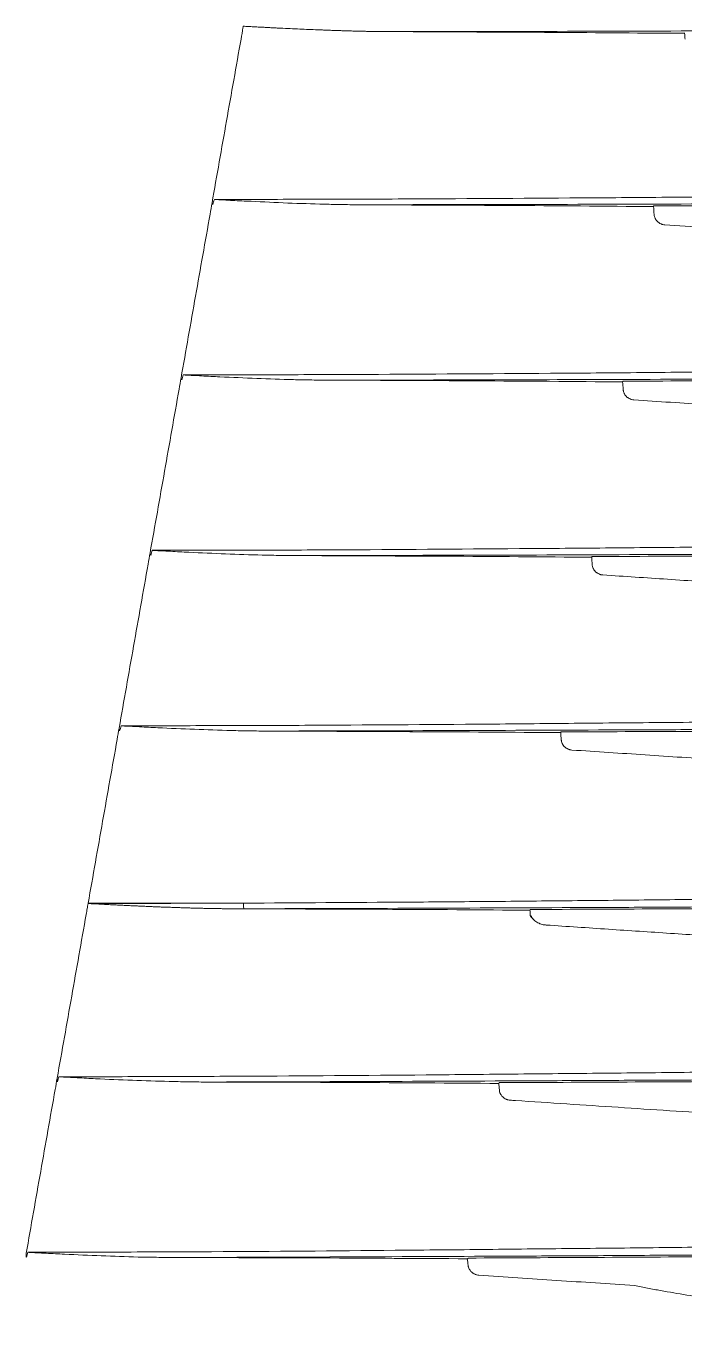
# Model space of a CAD drawing. Header units: millimetres. Extents: x 70151 to 230897, y 35202 to 113211.
# Drawn here: x 178042.4 to 178100.5, y 68824.4 to 68940.2 of the extents above; entities that cross this region are included whole.
import ezdxf

# ---------------------------------------------------------------- set-up
doc = ezdxf.new("R2010")
doc.units = ezdxf.units.MM
doc.header["$LTSCALE"] = 50
doc.layers.add('2-con', color=2, linetype='Continuous')
doc.layers.add('mark-B', color=2, linetype='Continuous', lineweight=20)

# ---------------------------------------------------------------- blocks, each defined once
blk = doc.blocks.new('무풍1WAY 대형')
at = {"layer": 'mark-B'}
blk.add_line((556.33, -180.11), (554.42, -180.11), dxfattribs=at)
blk.add_ellipse((593.29, -103.41), major_axis=(0.001, -0.498), ratio=0.030031, start_param=1.569204, end_param=3.071748, dxfattribs=at)
for points, knots in [([(558.84, -69.7), (558.46, -69.62), (558.08, -69.54), (557.31, -69.4), (556.93, -69.32), (555.77, -69.12), (555.01, -68.98), (553.47, -68.73), (552.7, -68.62), (551.15, -68.39), (550.38, -68.28), (548.84, -68.08), (548.07, -67.98), (546.52, -67.8), (545.75, -67.71), (543.43, -67.46), (541.88, -67.3), (538.79, -67.01), (537.24, -66.88), (534.14, -66.64), (532.58, -66.52), (529.48, -66.31), (527.93, -66.21), (524.82, -66.03), (523.27, -65.94), (520.16, -65.78), (518.6, -65.71), (516.27, -65.61), (515.49, -65.57), (513.94, -65.51), (513.16, -65.48), (510.82, -65.39), (509.27, -65.34), (506.16, -65.24), (504.6, -65.2), (499.93, -65.08), (496.82, -65.02), (492.15, -64.96), (490.59, -64.95), (487.48, -64.93), (485.92, -64.92), (484.37, -64.92)], [0, 0, 0, 0, 0.015625, 0.015625, 0.03125, 0.03125, 0.0625, 0.0625, 0.09375, 0.09375, 0.125, 0.125, 0.15625, 0.15625, 0.1875, 0.1875, 0.25, 0.25, 0.3125, 0.3125, 0.375, 0.375, 0.4375, 0.4375, 0.5, 0.5, 0.5625, 0.5625, 0.59375, 0.59375, 0.625, 0.625, 0.6875, 0.6875, 0.75, 0.75, 0.875, 0.875, 0.9375, 0.9375, 1, 1, 1, 1]), ([(643.41, -67.94), (641.85, -77.25), (638.72, -95.87), (633.96, -123.79), (629.14, -151.71), (624.26, -179.61), (619.33, -207.51), (615.09, -231.24), (612.48, -245.67), (611.55, -250.8)], [0, 0, 0, 0, 0.152619, 0.305238, 0.457857, 0.610476, 0.763096, 0.915715, 1, 1, 1, 1]), ([(572.57, -70.61), (570.28, -70.46), (567.99, -70.3), (563.42, -70), (561.13, -69.85), (558.84, -69.7)], [0, 0, 0, 0, 0.5, 0.5, 1, 1, 1, 1]), ([(572.57, -70.61), (572.63, -70.61), (572.69, -70.62), (572.77, -70.64), (572.8, -70.65), (572.84, -70.66), (572.85, -70.67), (572.88, -70.68), (572.89, -70.68), (572.96, -70.71), (573.01, -70.74), (573.09, -70.79), (573.11, -70.8), (573.14, -70.83), (573.16, -70.84), (573.18, -70.86), (573.19, -70.87), (573.24, -70.92), (573.28, -70.96), (573.33, -71.03), (573.35, -71.05), (573.37, -71.09), (573.38, -71.1), (573.4, -71.13), (573.4, -71.14), (573.44, -71.2), (573.46, -71.26), (573.48, -71.34), (573.49, -71.36), (573.5, -71.42), (573.51, -71.45), (573.51, -71.48)], [0, 0, 0, 0, 0.125, 0.125, 0.1875, 0.1875, 0.21875, 0.21875, 0.25, 0.25, 0.375, 0.375, 0.4375, 0.4375, 0.46875, 0.46875, 0.5, 0.5, 0.625, 0.625, 0.6875, 0.6875, 0.71875, 0.71875, 0.75, 0.75, 0.875, 0.875, 0.9375, 0.9375, 1, 1, 1, 1]), ([(482.85, -72.64), (485.28, -72.64), (487.71, -72.64), (492.58, -72.64), (495.01, -72.63), (502.3, -72.62), (507.16, -72.6), (514.44, -72.58), (516.87, -72.57), (521.73, -72.55), (524.15, -72.54), (529.01, -72.52), (531.43, -72.5), (536.29, -72.48), (541.14, -72.45), (545.98, -72.42), (550.83, -72.4), (553.26, -72.38), (558.11, -72.36), (560.53, -72.34), (565.38, -72.31), (567.8, -72.3), (575.08, -72.26), (579.93, -72.24), (589.64, -72.2), (594.5, -72.18), (599.36, -72.17)], [0, 0, 0, 0, 0.0625, 0.0625, 0.125, 0.125, 0.25, 0.25, 0.3125, 0.3125, 0.375, 0.375, 0.4375, 0.4375, 0.5, 0.5625, 0.5625, 0.625, 0.625, 0.6875, 0.6875, 0.75, 0.75, 0.875, 0.875, 1, 1, 1, 1]), ([(612.33, -72.63), (609.62, -72.63), (606.92, -72.64), (601.52, -72.66), (598.82, -72.67), (590.72, -72.71), (585.32, -72.75), (577.24, -72.83), (574.54, -72.85), (569.15, -72.91), (566.46, -72.94), (561.07, -72.99), (558.38, -73.02), (552.99, -73.08), (550.3, -73.11), (544.91, -73.17), (542.21, -73.19), (536.82, -73.25), (534.13, -73.27), (530.09, -73.31), (528.74, -73.32), (526.04, -73.34), (524.69, -73.35), (520.65, -73.38), (517.95, -73.4), (509.86, -73.45), (504.46, -73.48), (496.36, -73.5), (493.66, -73.51), (489.6, -73.52), (488.25, -73.52), (486.23, -73.52), (485.21, -73.52), (484.03, -73.52), (483.44, -73.52), (483.14, -73.52), (483.02, -73.52), (482.93, -73.52), (482.89, -73.52), (482.85, -73.52)], [0, 0, 0, 0, 0.0625, 0.0625, 0.125, 0.125, 0.25, 0.25, 0.3125, 0.3125, 0.375, 0.375, 0.4375, 0.4375, 0.5, 0.5, 0.5625, 0.5625, 0.625, 0.625, 0.65625, 0.65625, 0.6875, 0.6875, 0.75, 0.75, 0.875, 0.875, 0.9375, 0.9375, 0.96875, 0.96875, 0.984375, 0.992187, 0.996094, 0.998047, 0.999023, 0.999023, 1, 1, 1, 1]), ([(573.51, -72.12), (569.74, -72.14), (565.97, -72.16), (558.44, -72.2), (554.68, -72.22), (547.14, -72.26), (543.38, -72.28), (537.73, -72.31), (535.84, -72.32), (532.08, -72.34), (530.19, -72.35), (524.54, -72.38), (520.77, -72.39), (513.23, -72.42), (509.46, -72.43), (501.91, -72.46), (498.14, -72.46), (492.48, -72.47), (490.59, -72.47), (486.81, -72.48), (484.92, -72.48), (483.03, -72.48)], [0, 0, 0, 0, 0.125, 0.125, 0.25, 0.25, 0.375, 0.375, 0.4375, 0.4375, 0.5, 0.5, 0.625, 0.625, 0.75, 0.75, 0.875, 0.875, 0.9375, 0.9375, 1, 1, 1, 1]), ([(599.36, -72.17), (597.21, -72.17), (595.06, -72.16), (590.76, -72.14), (588.62, -72.14), (582.17, -72.11), (577.88, -72.08), (573.59, -72.06)], [0, 0, 0, 0, 0.25, 0.25, 0.5, 0.5, 1, 1, 1, 1]), ([(599.36, -72.17), (599.9, -72.17), (600.44, -72.18), (601.52, -72.19), (602.07, -72.2), (603.69, -72.24), (604.77, -72.28), (606.93, -72.36), (608.01, -72.41), (609.63, -72.49), (610.17, -72.51), (610.98, -72.56), (611.25, -72.57), (611.65, -72.59), (611.79, -72.6), (611.99, -72.61), (612.06, -72.61), (612.16, -72.62), (612.19, -72.62), (612.24, -72.62), (612.26, -72.63), (612.28, -72.63), (612.29, -72.63), (612.3, -72.63), (612.31, -72.63), (612.32, -72.63), (612.32, -72.63), (612.32, -72.63), (612.32, -72.63), (612.32, -72.63), (612.32, -72.63), (612.32, -72.63), (612.32, -72.63), (612.32, -72.63), (612.33, -72.63), (612.33, -72.63)], [0, 0, 0, 0, 0.125, 0.125, 0.25, 0.25, 0.5, 0.5, 0.75, 0.75, 0.875, 0.875, 0.9375, 0.9375, 0.96875, 0.96875, 0.984375, 0.984375, 0.992188, 0.992188, 0.996094, 0.996094, 0.998047, 0.998047, 0.999023, 0.999023, 0.999512, 0.999512, 0.999756, 0.999756, 0.999878, 0.999878, 0.999939, 0.999939, 1, 1, 1, 1]), ([(609.91, -86.98), (610.34, -84.58), (611.19, -79.76), (612.04, -74.95), (612.47, -72.54)], [0, 0, 0, 0, 0.500001, 1, 1, 1, 1]), ([(569.34, -86.01), (567.83, -85.91), (566.32, -85.81), (563.3, -85.61), (561.79, -85.51), (558.77, -85.31), (557.26, -85.21), (554.23, -85.01), (552.72, -84.92), (551.21, -84.82)], [0, 0, 0, 0, 0.25, 0.25, 0.5, 0.5, 0.75, 0.75, 1, 1, 1, 1]), ([(569.82, -86.04), (569.88, -86.05), (569.94, -86.06), (570.02, -86.08), (570.05, -86.09), (570.1, -86.1), (570.11, -86.11), (570.14, -86.12), (570.15, -86.12), (570.22, -86.15), (570.27, -86.18), (570.35, -86.23), (570.37, -86.25), (570.42, -86.29), (570.44, -86.31), (570.51, -86.37), (570.55, -86.41), (570.6, -86.49), (570.61, -86.51), (570.64, -86.55), (570.64, -86.56), (570.66, -86.59), (570.66, -86.6), (570.7, -86.67), (570.72, -86.73), (570.74, -86.81), (570.75, -86.84), (570.76, -86.9), (570.76, -86.93), (570.76, -86.96)], [0, 0, 0, 0, 0.125, 0.125, 0.1875, 0.1875, 0.21875, 0.21875, 0.25, 0.25, 0.375, 0.375, 0.4375, 0.4375, 0.5, 0.5, 0.625, 0.625, 0.6875, 0.6875, 0.71875, 0.71875, 0.75, 0.75, 0.875, 0.875, 0.9375, 0.9375, 1, 1, 1, 1]), ([(480.12, -88.08), (482.55, -88.08), (484.98, -88.08), (489.84, -88.07), (492.27, -88.07), (499.56, -88.06), (504.42, -88.04), (511.71, -88.02), (514.13, -88.01), (518.99, -87.99), (521.42, -87.98), (526.27, -87.96), (528.7, -87.95), (533.55, -87.93), (538.4, -87.9), (543.25, -87.88), (548.1, -87.85), (550.52, -87.84), (555.37, -87.81), (557.8, -87.8), (562.65, -87.78), (565.07, -87.76), (572.35, -87.73), (577.2, -87.71), (586.91, -87.67), (591.77, -87.65), (596.63, -87.64)], [0, 0, 0, 0, 0.0625, 0.0625, 0.125, 0.125, 0.25, 0.25, 0.3125, 0.3125, 0.375, 0.375, 0.4375, 0.4375, 0.5, 0.5625, 0.5625, 0.625, 0.625, 0.6875, 0.6875, 0.75, 0.75, 0.875, 0.875, 1, 1, 1, 1]), ([(480.3, -87.91), (482.19, -87.91), (484.08, -87.91), (487.85, -87.91), (493.52, -87.9), (499.18, -87.89), (506.72, -87.87), (510.5, -87.86), (516.15, -87.84), (518.04, -87.84), (521.81, -87.82), (523.69, -87.81), (529.35, -87.79), (533.11, -87.77), (540.65, -87.73), (544.41, -87.72), (551.95, -87.68), (555.71, -87.66), (563.25, -87.62), (567.01, -87.6), (570.78, -87.59)], [0, 0, 0, 0, 0.0625, 0.0625, 0.125, 0.25, 0.25, 0.375, 0.375, 0.4375, 0.4375, 0.5, 0.5, 0.625, 0.625, 0.75, 0.75, 0.875, 0.875, 1, 1, 1, 1]), ([(596.63, -87.64), (594.47, -87.64), (592.32, -87.63), (588.01, -87.62), (585.86, -87.61), (579.4, -87.58), (575.1, -87.55), (570.8, -87.52)], [0, 0, 0, 0, 0.25, 0.25, 0.5, 0.5, 1, 1, 1, 1]), ([(596.63, -87.64), (597.17, -87.64), (597.71, -87.65), (598.79, -87.67), (599.33, -87.68), (600.95, -87.72), (602.03, -87.75), (604.19, -87.84), (605.27, -87.88), (606.89, -87.96), (607.43, -87.99), (608.24, -88.03), (608.51, -88.04), (608.91, -88.07), (609.05, -88.07), (609.25, -88.08), (609.31, -88.09), (609.42, -88.09), (609.45, -88.1), (609.5, -88.1), (609.52, -88.1), (609.54, -88.1), (609.55, -88.1), (609.56, -88.1), (609.57, -88.1), (609.57, -88.11), (609.58, -88.11), (609.58, -88.11), (609.58, -88.11), (609.58, -88.11), (609.58, -88.11), (609.58, -88.11), (609.58, -88.11), (609.58, -88.11), (609.58, -88.11), (609.58, -88.11)], [0, 0, 0, 0, 0.125, 0.125, 0.25, 0.25, 0.5, 0.5, 0.75, 0.75, 0.875, 0.875, 0.9375, 0.9375, 0.96875, 0.96875, 0.984375, 0.984375, 0.992188, 0.992188, 0.996094, 0.996094, 0.998047, 0.998047, 0.999023, 0.999023, 0.999512, 0.999512, 0.999756, 0.999756, 0.999878, 0.999878, 0.999939, 0.999939, 1, 1, 1, 1]), ([(607.18, -102.42), (607.61, -100.01), (608.46, -95.2), (609.31, -90.39), (609.74, -87.98)], [0, 0, 0, 0, 0.5, 1, 1, 1, 1]), ([(609.58, -88.11), (606.88, -88.11), (604.18, -88.11), (598.78, -88.13), (596.08, -88.14), (587.98, -88.18), (582.59, -88.22), (574.5, -88.29), (571.81, -88.32), (566.42, -88.37), (563.72, -88.4), (558.33, -88.45), (555.64, -88.48), (550.25, -88.54), (547.56, -88.57), (542.17, -88.62), (539.48, -88.65), (534.09, -88.7), (531.39, -88.72), (527.35, -88.75), (526, -88.77), (523.3, -88.79), (521.95, -88.8), (517.91, -88.82), (515.21, -88.84), (507.12, -88.89), (501.72, -88.91), (493.62, -88.94), (490.92, -88.95), (486.87, -88.95), (485.52, -88.95), (483.49, -88.95), (482.48, -88.96), (481.3, -88.96), (480.71, -88.96), (480.45, -88.96), (480.29, -88.96), (480.2, -88.96), (480.12, -88.96)], [0, 0, 0, 0, 0.0625, 0.0625, 0.125, 0.125, 0.25, 0.25, 0.3125, 0.3125, 0.375, 0.375, 0.4375, 0.4375, 0.5, 0.5, 0.5625, 0.5625, 0.625, 0.625, 0.65625, 0.65625, 0.6875, 0.6875, 0.75, 0.75, 0.875, 0.875, 0.9375, 0.9375, 0.96875, 0.96875, 0.984375, 0.992188, 0.996094, 0.998047, 0.998047, 1, 1, 1, 1]), ([(566.61, -101.48), (564.79, -101.36), (562.97, -101.24), (559.32, -100.99), (557.5, -100.87), (553.85, -100.63), (552.03, -100.51), (548.39, -100.28), (546.56, -100.17), (544.74, -100.06)], [0, 0, 0, 0, 0.25, 0.25, 0.5, 0.5, 0.75, 0.75, 1, 1, 1, 1]), ([(608.87, -297.79), (608.89, -297.73), (608.91, -297.67), (608.95, -297.55), (609.01, -297.36), (609.14, -296.92), (609.25, -296.54), (609.39, -296.04), (609.46, -295.79), (609.6, -295.28), (609.66, -295.03), (609.78, -294.52), (609.84, -294.27), (609.96, -293.76), (610.01, -293.51), (610.17, -292.74), (610.27, -292.23), (610.41, -291.46), (610.46, -291.2), (610.55, -290.68), (610.69, -289.91), (610.82, -289.14), (611.09, -287.6), (611.27, -286.57), (611.82, -283.48), (612.18, -281.42), (612.91, -277.31), (613.27, -275.25), (615.09, -264.96), (616.54, -256.73), (618.71, -244.38), (619.43, -240.27), (620.88, -232.04), (621.6, -227.92), (623.78, -215.58), (625.23, -207.35), (629.57, -182.66), (632.47, -166.2), (636.81, -141.51), (638.26, -133.28), (641.16, -116.82), (642.6, -108.59), (644.05, -100.37)], [0, 0, 0, 0, 0.000977, 0.000977, 0.001953, 0.003906, 0.007812, 0.007812, 0.011719, 0.011719, 0.015625, 0.015625, 0.019531, 0.019531, 0.023437, 0.023437, 0.03125, 0.03125, 0.035156, 0.035156, 0.039062, 0.046875, 0.046875, 0.0625, 0.0625, 0.09375, 0.09375, 0.125, 0.125, 0.25, 0.25, 0.3125, 0.3125, 0.375, 0.375, 0.5, 0.5, 0.75, 0.75, 0.875, 0.875, 1, 1, 1, 1]), ([(644.99, -100.57), (643.55, -108.8), (642.1, -117.03), (639.2, -133.5), (637.75, -141.74), (633.41, -166.44), (630.51, -182.91), (626.16, -207.61), (624.71, -215.85), (622.54, -228.2), (621.81, -232.32), (620.37, -240.55), (619.64, -244.67), (617.47, -257.02), (616.02, -265.26), (614.2, -275.55), (613.84, -277.61), (613.11, -281.73), (612.75, -283.79), (612.2, -286.88), (612.02, -287.91), (611.75, -289.45), (611.62, -290.22), (611.48, -291), (611.39, -291.51), (611.34, -291.77), (611.2, -292.54), (611.1, -293.05), (610.94, -293.82), (610.88, -294.07), (610.77, -294.58), (610.71, -294.84), (610.58, -295.35), (610.52, -295.6), (610.39, -296.1), (610.32, -296.36), (610.1, -297.11), (609.95, -297.61), (609.8, -298.11)], [0, 0, 0, 0, 0.125, 0.125, 0.25, 0.25, 0.5, 0.5, 0.625, 0.625, 0.6875, 0.6875, 0.75, 0.75, 0.875, 0.875, 0.90625, 0.90625, 0.9375, 0.9375, 0.953125, 0.953125, 0.960937, 0.964844, 0.964844, 0.96875, 0.96875, 0.976562, 0.976562, 0.980469, 0.980469, 0.984375, 0.984375, 0.988281, 0.988281, 0.992187, 0.992187, 1, 1, 1, 1]), ([(568.03, -102.33), (567.99, -102.27), (567.96, -102.21), (567.87, -102.1), (567.83, -102.05), (567.76, -101.98), (567.73, -101.95), (567.68, -101.91), (567.66, -101.88), (567.58, -101.82), (567.46, -101.74), (567.34, -101.67), (567.27, -101.64), (567.25, -101.63), (567.22, -101.61), (567.2, -101.61), (567.15, -101.59), (567.12, -101.58), (567.02, -101.54), (566.96, -101.53), (566.82, -101.5), (566.75, -101.49), (566.68, -101.49)], [0, 0, 0, 0, 0.125, 0.125, 0.25, 0.25, 0.3125, 0.3125, 0.375, 0.375, 0.5, 0.625, 0.625, 0.65625, 0.65625, 0.6875, 0.6875, 0.75, 0.75, 0.875, 0.875, 1, 1, 1, 1]), ([(567.65, -101.89), (567.67, -101.9), (567.74, -101.95), (567.88, -102.1), (567.93, -102.26), (567.94, -102.3)], [0, 0, 0, 0, 0.160651, 0.791512, 1, 1, 1, 1]), ([(477.42, -103.33), (479.84, -103.33), (482.26, -103.33), (487.09, -103.32), (489.51, -103.32), (496.76, -103.31), (501.59, -103.3), (508.83, -103.27), (511.25, -103.27), (516.07, -103.25), (518.49, -103.24), (523.32, -103.22), (525.73, -103.21), (530.55, -103.19), (535.38, -103.16), (542.61, -103.13), (547.44, -103.1), (552.26, -103.08), (554.67, -103.07), (559.49, -103.04), (561.91, -103.03), (569.14, -103), (573.97, -102.98), (583.62, -102.94), (588.46, -102.93), (593.29, -102.92)], [0, 0, 0, 0, 0.0625, 0.0625, 0.125, 0.125, 0.25, 0.25, 0.3125, 0.3125, 0.375, 0.375, 0.4375, 0.4375, 0.5, 0.5625, 0.625, 0.625, 0.6875, 0.6875, 0.75, 0.75, 0.875, 0.875, 1, 1, 1, 1]), ([(568.04, -102.85), (564.28, -102.87), (560.51, -102.89), (552.98, -102.92), (549.21, -102.94), (541.68, -102.98), (537.92, -102.99), (530.39, -103.03), (526.62, -103.05), (519.09, -103.08), (515.32, -103.09), (507.78, -103.12), (504.01, -103.13), (496.47, -103.15), (492.7, -103.15), (487.98, -103.16), (487.04, -103.16), (485.15, -103.16), (484.21, -103.16), (481.38, -103.17), (479.49, -103.17), (477.6, -103.17)], [0, 0, 0, 0, 0.125, 0.125, 0.25, 0.25, 0.375, 0.375, 0.5, 0.5, 0.625, 0.625, 0.75, 0.75, 0.875, 0.875, 0.90625, 0.90625, 0.9375, 0.9375, 1, 1, 1, 1]), ([(568.06, -102.79), (572.36, -102.82), (576.67, -102.85), (583.13, -102.88), (585.29, -102.89), (589.6, -102.9), (591.75, -102.91), (593.91, -102.92)], [0, 0, 0, 0, 0.5, 0.5, 0.75, 0.75, 1, 1, 1, 1]), ([(593.91, -102.92), (593.97, -102.92), (594.08, -102.92), (594.24, -102.92), (594.41, -102.92), (594.58, -102.92), (594.75, -102.92), (594.92, -102.92), (595.1, -102.92), (595.27, -102.93), (595.45, -102.93), (595.62, -102.93), (595.8, -102.93), (595.98, -102.94), (596.16, -102.94), (596.34, -102.94), (596.53, -102.95), (596.71, -102.95), (596.9, -102.96), (597.09, -102.96), (597.27, -102.97), (597.46, -102.97), (597.66, -102.98), (597.85, -102.98), (598.04, -102.99), (598.24, -102.99), (598.43, -103), (598.63, -103), (598.83, -103.01), (599.03, -103.02), (599.23, -103.02), (599.43, -103.03), (599.64, -103.04), (599.84, -103.05), (600.05, -103.05), (600.25, -103.06), (600.53, -103.07), (600.86, -103.08), (601.27, -103.1), (601.69, -103.12), (602.12, -103.14), (602.56, -103.16), (603.01, -103.18), (603.47, -103.2), (603.94, -103.22), (604.43, -103.25), (604.92, -103.27), (605.43, -103.3), (605.95, -103.33), (606.48, -103.35), (606.83, -103.37), (607.01, -103.38)], [0, 0, 0, 0, 0.012633, 0.025364, 0.038191, 0.051115, 0.064137, 0.077256, 0.090472, 0.103785, 0.117195, 0.130703, 0.144307, 0.158009, 0.171809, 0.185705, 0.199699, 0.21379, 0.227978, 0.242264, 0.256646, 0.271127, 0.285704, 0.300379, 0.315151, 0.330021, 0.344988, 0.360052, 0.375213, 0.390472, 0.405828, 0.421282, 0.436833, 0.452481, 0.468227, 0.48407, 0.50001, 0.530232, 0.561299, 0.593212, 0.625969, 0.659572, 0.694019, 0.729312, 0.765449, 0.80243, 0.840256, 0.878926, 0.91844, 0.958798, 1, 1, 1, 1]), ([(593.3, -103.41), (588.47, -103.44), (583.64, -103.47), (576.4, -103.52), (573.98, -103.54), (569.16, -103.58), (566.74, -103.61), (561.92, -103.65), (559.51, -103.68), (554.68, -103.73), (552.27, -103.75), (547.45, -103.8), (545.03, -103.83), (540.21, -103.87), (537.8, -103.9), (532.97, -103.94), (530.56, -103.96), (525.73, -104), (523.32, -104.02), (516.08, -104.07), (511.25, -104.1), (501.59, -104.15), (496.76, -104.17), (489.51, -104.19), (487.09, -104.2), (483.46, -104.2), (482.26, -104.2), (480.44, -104.21), (479.54, -104.21), (478.48, -104.21), (478.02, -104.21), (477.72, -104.21), (477.57, -104.21), (477.42, -104.21)], [0, 0, 0, 0, 0.125, 0.125, 0.1875, 0.1875, 0.25, 0.25, 0.3125, 0.3125, 0.375, 0.375, 0.4375, 0.4375, 0.5, 0.5, 0.5625, 0.5625, 0.625, 0.625, 0.75, 0.75, 0.875, 0.875, 0.9375, 0.9375, 0.96875, 0.96875, 0.984375, 0.992188, 0.996094, 0.996094, 1, 1, 1, 1]), ([(607.01, -103.38), (604.73, -103.38), (602.44, -103.39), (597.87, -103.4), (595.59, -103.4), (593.3, -103.41)], [0, 0, 0, 0, 0.5, 0.5, 1, 1, 1, 1]), ([(604.45, -117.85), (604.88, -115.45), (605.73, -110.63), (606.58, -105.82), (607.01, -103.41)], [0, 0, 0, 0, 0.5, 1, 1, 1, 1]), ([(564.36, -116.91), (562.21, -116.77), (560.05, -116.63), (555.75, -116.34), (553.59, -116.2), (549.29, -115.92), (547.13, -115.78), (542.83, -115.52), (540.67, -115.39), (538.52, -115.27)], [0, 0, 0, 0, 0.25, 0.25, 0.5, 0.5, 0.75, 0.75, 1, 1, 1, 1]), ([(564.36, -116.91), (564.42, -116.92), (564.48, -116.93), (564.57, -116.95), (564.59, -116.96), (564.64, -116.97), (564.65, -116.98), (564.68, -116.99), (564.69, -116.99), (564.76, -117.02), (564.82, -117.05), (564.89, -117.1), (564.91, -117.12), (564.96, -117.16), (564.98, -117.18), (565.05, -117.24), (565.09, -117.29), (565.14, -117.36), (565.16, -117.38), (565.18, -117.42), (565.19, -117.44), (565.2, -117.46), (565.21, -117.48), (565.24, -117.54), (565.26, -117.6), (565.28, -117.68), (565.29, -117.71), (565.3, -117.77), (565.3, -117.8), (565.3, -117.83)], [0, 0, 0, 0, 0.125, 0.125, 0.1875, 0.1875, 0.21875, 0.21875, 0.25, 0.25, 0.375, 0.375, 0.4375, 0.4375, 0.5, 0.5, 0.625, 0.625, 0.6875, 0.6875, 0.71875, 0.71875, 0.75, 0.75, 0.875, 0.875, 0.9375, 0.9375, 1, 1, 1, 1]), ([(474.66, -118.95), (477.09, -118.95), (479.52, -118.95), (484.38, -118.95), (486.81, -118.94), (494.09, -118.93), (498.95, -118.92), (506.23, -118.9), (508.66, -118.89), (513.51, -118.88), (515.94, -118.87), (520.8, -118.85), (523.22, -118.84), (528.07, -118.82), (532.93, -118.8), (540.2, -118.77), (545.05, -118.75), (549.9, -118.73), (552.33, -118.72), (557.18, -118.7), (559.6, -118.69), (566.88, -118.66), (571.73, -118.64), (581.44, -118.61), (586.3, -118.59), (591.16, -118.59)], [0, 0, 0, 0, 0.0625, 0.0625, 0.125, 0.125, 0.25, 0.25, 0.3125, 0.3125, 0.375, 0.375, 0.4375, 0.4375, 0.5, 0.5625, 0.625, 0.625, 0.6875, 0.6875, 0.75, 0.75, 0.875, 0.875, 1, 1, 1, 1]), ([(604.1, -119.05), (601.4, -119.05), (598.7, -119.06), (593.3, -119.07), (590.6, -119.08), (582.51, -119.12), (577.12, -119.16), (569.03, -119.22), (566.34, -119.25), (560.95, -119.3), (558.25, -119.32), (552.86, -119.37), (550.17, -119.4), (544.78, -119.45), (542.08, -119.48), (536.7, -119.52), (534, -119.55), (528.61, -119.59), (525.91, -119.62), (520.52, -119.66), (517.83, -119.68), (512.43, -119.71), (509.74, -119.73), (501.64, -119.77), (496.25, -119.79), (488.15, -119.81), (485.45, -119.82), (481.41, -119.82), (480.06, -119.82), (478.03, -119.83), (477.02, -119.83), (475.84, -119.83), (475.33, -119.83), (474.99, -119.83), (474.83, -119.83), (474.66, -119.83)], [0, 0, 0, 0, 0.0625, 0.0625, 0.125, 0.125, 0.25, 0.25, 0.3125, 0.3125, 0.375, 0.375, 0.4375, 0.4375, 0.5, 0.5, 0.5625, 0.5625, 0.625, 0.625, 0.6875, 0.6875, 0.75, 0.75, 0.875, 0.875, 0.9375, 0.9375, 0.96875, 0.96875, 0.984375, 0.992188, 0.996094, 0.996094, 1, 1, 1, 1]), ([(474.84, -118.79), (476.73, -118.79), (478.62, -118.78), (482.39, -118.78), (488.05, -118.78), (493.71, -118.77), (501.26, -118.75), (505.03, -118.74), (512.57, -118.72), (516.34, -118.71), (523.88, -118.68), (527.65, -118.67), (535.19, -118.64), (538.95, -118.62), (546.49, -118.59), (550.26, -118.57), (557.79, -118.54), (561.56, -118.53), (565.33, -118.51)], [0, 0, 0, 0, 0.0625, 0.0625, 0.125, 0.25, 0.25, 0.375, 0.375, 0.5, 0.5, 0.625, 0.625, 0.75, 0.75, 0.875, 0.875, 1, 1, 1, 1]), ([(591.16, -118.59), (589, -118.58), (586.85, -118.57), (582.54, -118.55), (580.39, -118.54), (573.94, -118.51), (569.64, -118.48), (565.35, -118.45)], [0, 0, 0, 0, 0.25, 0.25, 0.5, 0.5, 1, 1, 1, 1]), ([(591.16, -118.59), (591.7, -118.59), (592.24, -118.59), (593.32, -118.61), (593.85, -118.62), (595.47, -118.66), (596.55, -118.7), (598.71, -118.78), (599.79, -118.83), (601.41, -118.91), (601.95, -118.93), (602.75, -118.98), (603.02, -118.99), (603.43, -119.01), (603.56, -119.02), (603.77, -119.03), (603.83, -119.03), (603.93, -119.04), (603.97, -119.04), (604.02, -119.04), (604.04, -119.05), (604.06, -119.05), (604.07, -119.05), (604.08, -119.05), (604.09, -119.05), (604.09, -119.05), (604.09, -119.05), (604.1, -119.05), (604.1, -119.05), (604.1, -119.05), (604.1, -119.05), (604.1, -119.05), (604.1, -119.05), (604.1, -119.05), (604.1, -119.05), (604.1, -119.05)], [0, 0, 0, 0, 0.125, 0.125, 0.25, 0.25, 0.5, 0.5, 0.75, 0.75, 0.875, 0.875, 0.9375, 0.9375, 0.96875, 0.96875, 0.984375, 0.984375, 0.992188, 0.992188, 0.996094, 0.996094, 0.998047, 0.998047, 0.999023, 0.999023, 0.999512, 0.999512, 0.999756, 0.999756, 0.999878, 0.999878, 0.999939, 0.999939, 1, 1, 1, 1]), ([(601.72, -133.29), (602.15, -130.88), (603, -126.07), (603.85, -121.26), (604.28, -118.85)], [0, 0, 0, 0, 0.5, 1, 1, 1, 1]), ([(561.63, -132.35), (559.73, -132.22), (557.83, -132.1), (554.03, -131.84), (552.13, -131.72), (548.33, -131.47), (546.43, -131.34), (542.63, -131.11), (540.72, -130.99), (538.82, -130.88)], [0, 0, 0, 0, 0.25, 0.25, 0.5, 0.5, 0.75, 0.75, 1, 1, 1, 1]), ([(561.63, -132.35), (561.69, -132.35), (561.75, -132.36), (561.84, -132.38), (561.87, -132.39), (561.91, -132.41), (561.92, -132.41), (561.95, -132.42), (561.96, -132.43), (562.03, -132.46), (562.09, -132.49), (562.16, -132.54), (562.19, -132.56), (562.23, -132.6), (562.25, -132.62), (562.32, -132.68), (562.36, -132.72), (562.41, -132.8), (562.43, -132.82), (562.45, -132.86), (562.46, -132.87), (562.47, -132.9), (562.48, -132.91), (562.51, -132.98), (562.53, -133.04), (562.55, -133.12), (562.56, -133.15), (562.57, -133.21), (562.57, -133.24), (562.58, -133.27)], [0, 0, 0, 0, 0.125, 0.125, 0.1875, 0.1875, 0.21875, 0.21875, 0.25, 0.25, 0.375, 0.375, 0.4375, 0.4375, 0.5, 0.5, 0.625, 0.625, 0.6875, 0.6875, 0.71875, 0.71875, 0.75, 0.75, 0.875, 0.875, 0.9375, 0.9375, 1, 1, 1, 1]), ([(471.93, -134.39), (474.36, -134.39), (476.79, -134.38), (481.64, -134.38), (484.07, -134.38), (491.36, -134.37), (496.21, -134.36), (503.5, -134.34), (505.92, -134.34), (510.78, -134.32), (513.21, -134.31), (518.06, -134.3), (522.91, -134.28), (530.19, -134.25), (537.47, -134.23), (542.32, -134.21), (547.17, -134.19), (549.59, -134.18), (554.44, -134.16), (556.87, -134.15), (564.15, -134.12), (569, -134.1), (578.71, -134.08), (583.56, -134.06), (588.42, -134.06)], [0, 0, 0, 0, 0.0625, 0.0625, 0.125, 0.125, 0.25, 0.25, 0.3125, 0.3125, 0.375, 0.375, 0.4375, 0.5, 0.5625, 0.625, 0.625, 0.6875, 0.6875, 0.75, 0.75, 0.875, 0.875, 1, 1, 1, 1]), ([(472.11, -134.22), (474, -134.22), (475.89, -134.22), (479.66, -134.22), (485.32, -134.21), (490.98, -134.21), (498.52, -134.19), (502.29, -134.18), (509.84, -134.16), (513.61, -134.15), (521.15, -134.13), (524.92, -134.12), (532.45, -134.09), (536.22, -134.07), (543.76, -134.05), (547.53, -134.03), (555.07, -134), (558.83, -133.99), (562.6, -133.98)], [0, 0, 0, 0, 0.0625, 0.0625, 0.125, 0.25, 0.25, 0.375, 0.375, 0.5, 0.5, 0.625, 0.625, 0.75, 0.75, 0.875, 0.875, 1, 1, 1, 1]), ([(588.42, -134.06), (586.26, -134.05), (584.11, -134.04), (579.81, -134.02), (577.66, -134.01), (571.21, -133.98), (566.91, -133.95), (562.62, -133.91)], [0, 0, 0, 0, 0.25, 0.25, 0.5, 0.5, 1, 1, 1, 1]), ([(588.42, -134.06), (588.96, -134.06), (589.5, -134.06), (590.58, -134.08), (591.12, -134.09), (592.73, -134.13), (593.81, -134.17), (595.97, -134.25), (597.05, -134.3), (598.67, -134.38), (599.21, -134.4), (600.01, -134.45), (600.28, -134.46), (600.69, -134.48), (600.82, -134.49), (601.03, -134.5), (601.09, -134.5), (601.19, -134.51), (601.23, -134.51), (601.28, -134.52), (601.3, -134.52), (601.32, -134.52), (601.33, -134.52), (601.34, -134.52), (601.35, -134.52), (601.35, -134.52), (601.35, -134.52), (601.36, -134.52), (601.36, -134.52), (601.36, -134.52), (601.36, -134.52), (601.36, -134.52), (601.36, -134.52), (601.36, -134.52), (601.36, -134.52), (601.36, -134.53)], [0, 0, 0, 0, 0.125, 0.125, 0.25, 0.25, 0.5, 0.5, 0.75, 0.75, 0.875, 0.875, 0.9375, 0.9375, 0.96875, 0.96875, 0.984375, 0.984375, 0.992188, 0.992188, 0.996094, 0.996094, 0.998047, 0.998047, 0.999023, 0.999023, 0.999512, 0.999512, 0.999756, 0.999756, 0.999878, 0.999878, 0.999939, 0.999939, 1, 1, 1, 1]), ([(598.99, -148.73), (599.42, -146.32), (600.27, -141.51), (601.12, -136.69), (601.55, -134.29)], [0, 0, 0, 0, 0.5, 1, 1, 1, 1]), ([(601.36, -134.53), (600.01, -134.53), (598.66, -134.53), (595.96, -134.53), (594.61, -134.53), (590.57, -134.54), (587.87, -134.55), (579.78, -134.59), (574.38, -134.63), (566.3, -134.69), (563.6, -134.71), (558.21, -134.76), (555.52, -134.78), (550.13, -134.83), (547.43, -134.85), (542.04, -134.9), (539.35, -134.93), (533.96, -134.98), (531.26, -135), (525.87, -135.04), (523.18, -135.06), (517.79, -135.1), (515.09, -135.12), (509.7, -135.15), (507, -135.17), (498.91, -135.21), (493.51, -135.23), (485.42, -135.25), (482.72, -135.25), (478.67, -135.26), (477.32, -135.26), (475.3, -135.26), (474.29, -135.26), (473.11, -135.26), (472.6, -135.26), (472.26, -135.26), (472.1, -135.26), (471.93, -135.26)], [0, 0, 0, 0, 0.03125, 0.03125, 0.0625, 0.0625, 0.125, 0.125, 0.25, 0.25, 0.3125, 0.3125, 0.375, 0.375, 0.4375, 0.4375, 0.5, 0.5, 0.5625, 0.5625, 0.625, 0.625, 0.6875, 0.6875, 0.75, 0.75, 0.875, 0.875, 0.9375, 0.9375, 0.96875, 0.96875, 0.984375, 0.992188, 0.996094, 0.996094, 1, 1, 1, 1]), ([(558.9, -147.79), (556.75, -147.64), (554.59, -147.5), (550.29, -147.21), (548.14, -147.07), (543.83, -146.79), (541.68, -146.65), (537.37, -146.39), (535.22, -146.26), (533.07, -146.14)], [0, 0, 0, 0, 0.25, 0.25, 0.5, 0.5, 0.75, 0.75, 1, 1, 1, 1]), ([(558.9, -147.79), (558.96, -147.79), (559.02, -147.8), (559.11, -147.82), (559.14, -147.83), (559.18, -147.84), (559.19, -147.85), (559.22, -147.86), (559.23, -147.87), (559.3, -147.9), (559.36, -147.93), (559.43, -147.98), (559.46, -147.99), (559.5, -148.03), (559.53, -148.05), (559.59, -148.11), (559.63, -148.16), (559.68, -148.23), (559.7, -148.26), (559.72, -148.3), (559.73, -148.31), (559.74, -148.34), (559.75, -148.35), (559.78, -148.42), (559.8, -148.47), (559.82, -148.56), (559.83, -148.59), (559.84, -148.65), (559.84, -148.68), (559.85, -148.71)], [0, 0, 0, 0, 0.125, 0.125, 0.1875, 0.1875, 0.21875, 0.21875, 0.25, 0.25, 0.375, 0.375, 0.4375, 0.4375, 0.5, 0.5, 0.625, 0.625, 0.6875, 0.6875, 0.71875, 0.71875, 0.75, 0.75, 0.875, 0.875, 0.9375, 0.9375, 1, 1, 1, 1]), ([(585.68, -149.52), (583.53, -149.52), (581.37, -149.51), (577.07, -149.49), (574.92, -149.48), (568.48, -149.44), (564.18, -149.41), (559.9, -149.37)], [0, 0, 0, 0, 0.25, 0.25, 0.5, 0.5, 1, 1, 1, 1]), ([(469.2, -149.82), (471.63, -149.82), (474.05, -149.82), (478.91, -149.82), (481.34, -149.82), (488.62, -149.81), (493.48, -149.8), (500.76, -149.78), (503.19, -149.78), (508.04, -149.76), (510.47, -149.76), (515.32, -149.74), (520.17, -149.73), (527.45, -149.7), (534.73, -149.68), (539.58, -149.66), (544.43, -149.64), (546.86, -149.63), (551.71, -149.62), (554.13, -149.61), (561.41, -149.58), (566.26, -149.57), (575.97, -149.54), (580.83, -149.53), (585.68, -149.52)], [0, 0, 0, 0, 0.0625, 0.0625, 0.125, 0.125, 0.25, 0.25, 0.3125, 0.3125, 0.375, 0.375, 0.4375, 0.5, 0.5625, 0.625, 0.625, 0.6875, 0.6875, 0.75, 0.75, 0.875, 0.875, 1, 1, 1, 1]), ([(598.62, -149.99), (597.27, -150), (595.92, -150), (593.22, -150), (591.88, -150), (587.83, -150.01), (585.13, -150.02), (577.04, -150.06), (571.65, -150.09), (563.56, -150.15), (560.87, -150.17), (555.48, -150.22), (552.78, -150.24), (547.39, -150.29), (544.7, -150.31), (539.31, -150.36), (536.61, -150.38), (531.22, -150.43), (528.53, -150.45), (523.14, -150.49), (520.44, -150.51), (515.05, -150.55), (512.35, -150.56), (506.96, -150.59), (504.26, -150.61), (496.17, -150.65), (490.78, -150.67), (482.69, -150.69), (479.99, -150.69), (475.94, -150.7), (474.59, -150.7), (472.57, -150.7), (471.56, -150.7), (470.55, -150.7), (469.87, -150.7), (469.53, -150.7), (469.2, -150.7)], [0, 0, 0, 0, 0.03125, 0.03125, 0.0625, 0.0625, 0.125, 0.125, 0.25, 0.25, 0.3125, 0.3125, 0.375, 0.375, 0.4375, 0.4375, 0.5, 0.5, 0.5625, 0.5625, 0.625, 0.625, 0.6875, 0.6875, 0.75, 0.75, 0.875, 0.875, 0.9375, 0.9375, 0.96875, 0.96875, 0.984375, 0.992188, 0.992188, 1, 1, 1, 1]), ([(469.38, -149.66), (473.16, -149.66), (476.93, -149.65), (484.47, -149.65), (488.25, -149.64), (495.79, -149.63), (499.56, -149.62), (507.1, -149.61), (510.88, -149.6), (518.42, -149.57), (522.19, -149.56), (529.72, -149.54), (533.49, -149.53), (541.03, -149.5), (544.8, -149.49), (552.34, -149.46), (556.11, -149.45), (559.88, -149.44)], [0, 0, 0, 0, 0.125, 0.125, 0.25, 0.25, 0.375, 0.375, 0.5, 0.5, 0.625, 0.625, 0.75, 0.75, 0.875, 0.875, 1, 1, 1, 1]), ([(585.68, -149.52), (586.22, -149.53), (586.76, -149.53), (587.84, -149.55), (588.38, -149.56), (590, -149.6), (591.07, -149.64), (593.23, -149.72), (594.31, -149.77), (595.93, -149.85), (596.47, -149.87), (597.27, -149.92), (597.54, -149.93), (597.95, -149.95), (598.08, -149.96), (598.29, -149.97), (598.35, -149.97), (598.45, -149.98), (598.49, -149.98), (598.54, -149.99), (598.56, -149.99), (598.58, -149.99), (598.59, -149.99), (598.6, -149.99), (598.61, -149.99), (598.61, -149.99), (598.61, -149.99), (598.62, -149.99), (598.62, -149.99), (598.62, -149.99), (598.62, -149.99), (598.62, -149.99), (598.62, -149.99), (598.62, -149.99), (598.62, -149.99), (598.62, -149.99)], [0, 0, 0, 0, 0.125, 0.125, 0.25, 0.25, 0.5, 0.5, 0.75, 0.75, 0.875, 0.875, 0.9375, 0.9375, 0.96875, 0.96875, 0.984375, 0.984375, 0.992187, 0.992187, 0.996094, 0.996094, 0.998047, 0.998047, 0.999023, 0.999023, 0.999512, 0.999512, 0.999756, 0.999756, 0.999878, 0.999878, 0.999939, 0.999939, 1, 1, 1, 1]), ([(596.26, -164.16), (596.69, -161.75), (597.54, -156.94), (598.39, -152.13), (598.82, -149.72)], [0, 0, 0, 0, 0.5, 1, 1, 1, 1]), ([(556.17, -163.22), (553.8, -163.06), (551.44, -162.91), (546.71, -162.59), (544.35, -162.43), (539.62, -162.13), (537.26, -161.98), (532.53, -161.7), (530.16, -161.56), (527.8, -161.43)], [0, 0, 0, 0, 0.25, 0.25, 0.5, 0.5, 0.75, 0.75, 1, 1, 1, 1]), ([(556.17, -163.22), (556.23, -163.23), (556.29, -163.23), (556.38, -163.26), (556.41, -163.26), (556.45, -163.28), (556.46, -163.28), (556.49, -163.3), (556.51, -163.3), (556.57, -163.33), (556.63, -163.36), (556.7, -163.41), (556.73, -163.43), (556.77, -163.47), (556.8, -163.49), (556.86, -163.55), (556.9, -163.6), (556.95, -163.67), (556.97, -163.69), (556.99, -163.73), (557, -163.75), (557.01, -163.77), (557.02, -163.79), (557.05, -163.85), (557.07, -163.91), (557.1, -163.99), (557.1, -164.02), (557.11, -164.08), (557.12, -164.11), (557.12, -164.14)], [0, 0, 0, 0, 0.125, 0.125, 0.1875, 0.1875, 0.21875, 0.21875, 0.25, 0.25, 0.375, 0.375, 0.4375, 0.4375, 0.5, 0.5, 0.625, 0.625, 0.6875, 0.6875, 0.71875, 0.71875, 0.75, 0.75, 0.875, 0.875, 0.9375, 0.9375, 1, 1, 1, 1]), ([(466.47, -165.26), (468.89, -165.26), (471.32, -165.26), (476.18, -165.25), (478.61, -165.25), (485.89, -165.24), (490.74, -165.24), (498.03, -165.22), (500.45, -165.22), (505.31, -165.21), (507.73, -165.2), (512.59, -165.19), (517.44, -165.17), (524.72, -165.15), (531.99, -165.13), (536.84, -165.11), (541.7, -165.1), (544.12, -165.09), (548.97, -165.07), (551.4, -165.07), (558.68, -165.04), (563.53, -165.03), (573.23, -165.01), (578.09, -165), (582.94, -164.99)], [0, 0, 0, 0, 0.0625, 0.0625, 0.125, 0.125, 0.25, 0.25, 0.3125, 0.3125, 0.375, 0.375, 0.4375, 0.5, 0.5625, 0.625, 0.625, 0.6875, 0.6875, 0.75, 0.75, 0.875, 0.875, 1, 1, 1, 1]), ([(595.88, -165.46), (594.53, -165.46), (593.18, -165.46), (590.49, -165.47), (589.14, -165.47), (585.09, -165.48), (582.39, -165.49), (574.3, -165.52), (568.91, -165.56), (560.83, -165.61), (558.13, -165.63), (552.74, -165.68), (550.05, -165.7), (544.66, -165.74), (541.96, -165.77), (536.57, -165.81), (533.88, -165.83), (528.49, -165.88), (525.79, -165.9), (520.4, -165.94), (517.7, -165.96), (512.31, -165.99), (509.62, -166.01), (504.22, -166.04), (501.53, -166.05), (493.44, -166.09), (488.05, -166.1), (479.95, -166.12), (477.26, -166.13), (473.21, -166.13), (471.86, -166.13), (469.84, -166.13), (468.83, -166.13), (467.82, -166.13), (467.14, -166.13), (466.8, -166.13), (466.47, -166.13)], [0, 0, 0, 0, 0.03125, 0.03125, 0.0625, 0.0625, 0.125, 0.125, 0.25, 0.25, 0.3125, 0.3125, 0.375, 0.375, 0.4375, 0.4375, 0.5, 0.5, 0.5625, 0.5625, 0.625, 0.625, 0.6875, 0.6875, 0.75, 0.75, 0.875, 0.875, 0.9375, 0.9375, 0.96875, 0.96875, 0.984375, 0.992188, 0.992188, 1, 1, 1, 1]), ([(466.65, -165.09), (470.43, -165.09), (474.2, -165.09), (481.74, -165.09), (485.51, -165.08), (493.06, -165.07), (496.83, -165.06), (504.37, -165.05), (508.14, -165.04), (515.68, -165.02), (519.45, -165.01), (526.99, -164.99), (530.76, -164.98), (538.3, -164.95), (542.07, -164.94), (549.61, -164.92), (553.38, -164.91), (557.15, -164.9)], [0, 0, 0, 0, 0.125, 0.125, 0.25, 0.25, 0.375, 0.375, 0.5, 0.5, 0.625, 0.625, 0.75, 0.75, 0.875, 0.875, 1, 1, 1, 1]), ([(582.94, -164.99), (580.79, -164.98), (578.64, -164.97), (574.34, -164.95), (572.19, -164.94), (565.75, -164.9), (561.46, -164.87), (557.17, -164.83)], [0, 0, 0, 0, 0.25, 0.25, 0.5, 0.5, 1, 1, 1, 1]), ([(582.94, -164.99), (583.48, -164.99), (584.02, -165), (585.1, -165.01), (585.64, -165.03), (587.26, -165.07), (588.34, -165.1), (590.49, -165.19), (591.57, -165.24), (593.19, -165.32), (593.73, -165.34), (594.54, -165.38), (594.8, -165.4), (595.21, -165.42), (595.34, -165.43), (595.55, -165.44), (595.61, -165.44), (595.71, -165.45), (595.75, -165.45), (595.8, -165.45), (595.82, -165.45), (595.84, -165.46), (595.85, -165.46), (595.86, -165.46), (595.87, -165.46), (595.87, -165.46), (595.87, -165.46), (595.88, -165.46), (595.88, -165.46), (595.88, -165.46), (595.88, -165.46), (595.88, -165.46), (595.88, -165.46), (595.88, -165.46), (595.88, -165.46), (595.88, -165.46)], [0, 0, 0, 0, 0.125, 0.125, 0.25, 0.25, 0.5, 0.5, 0.75, 0.75, 0.875, 0.875, 0.9375, 0.9375, 0.96875, 0.96875, 0.984375, 0.984375, 0.992187, 0.992187, 0.996094, 0.996094, 0.998047, 0.998047, 0.999023, 0.999023, 0.999512, 0.999512, 0.999756, 0.999756, 0.999878, 0.999878, 0.999939, 0.999939, 1, 1, 1, 1]), ([(593.53, -179.6), (593.96, -177.19), (594.81, -172.38), (595.66, -167.56), (596.09, -165.16)], [0, 0, 0, 0, 0.5, 1, 1, 1, 1]), ([(463.77, -180.51), (466.2, -180.51), (468.62, -180.51), (473.48, -180.51), (475.91, -180.5), (483.19, -180.5), (488.04, -180.49), (495.32, -180.48), (497.75, -180.47), (502.6, -180.46), (505.03, -180.45), (509.88, -180.44), (514.73, -180.43), (522.01, -180.41), (529.28, -180.39), (534.13, -180.37), (538.98, -180.36), (541.41, -180.35), (546.26, -180.34), (548.68, -180.33), (555.96, -180.31), (560.81, -180.29), (570.52, -180.27), (575.37, -180.26), (580.22, -180.26)], [0, 0, 0, 0, 0.0625, 0.0625, 0.125, 0.125, 0.25, 0.25, 0.3125, 0.3125, 0.375, 0.375, 0.4375, 0.5, 0.5625, 0.625, 0.625, 0.6875, 0.6875, 0.75, 0.75, 0.875, 0.875, 1, 1, 1, 1]), ([(556.33, -180.11), (560.31, -180.15), (564.28, -180.18), (570.25, -180.21), (572.25, -180.22), (576.23, -180.24), (578.23, -180.25), (580.22, -180.26)], [0, 0, 0, 0, 0.5, 0.5, 0.75, 0.75, 1, 1, 1, 1]), ([(580.22, -180.26), (580.28, -180.26), (580.39, -180.26), (580.56, -180.26), (580.72, -180.26), (580.89, -180.26), (581.06, -180.26), (581.23, -180.26), (581.41, -180.27), (581.58, -180.27), (581.76, -180.27), (581.93, -180.27), (582.11, -180.28), (582.29, -180.28), (582.47, -180.28), (582.66, -180.29), (582.84, -180.29), (583.02, -180.3), (583.21, -180.3), (583.4, -180.3), (583.59, -180.31), (583.78, -180.31), (583.97, -180.32), (584.16, -180.32), (584.35, -180.33), (584.55, -180.34), (584.74, -180.34), (584.94, -180.35), (585.14, -180.36), (585.34, -180.36), (585.54, -180.37), (585.75, -180.38), (585.95, -180.38), (586.15, -180.39), (586.36, -180.4), (586.57, -180.41), (586.97, -180.42), (587.56, -180.45), (588.37, -180.48), (589.2, -180.52), (589.89, -180.55), (590.43, -180.58), (590.81, -180.6), (591.2, -180.62), (591.61, -180.64), (592.02, -180.66), (592.45, -180.68), (592.89, -180.71), (593.18, -180.72), (593.33, -180.73)], [0, 0, 0, 0, 0.012609, 0.025317, 0.038123, 0.051028, 0.064031, 0.077132, 0.090333, 0.103631, 0.117029, 0.130525, 0.144119, 0.157812, 0.171604, 0.185495, 0.199484, 0.213572, 0.227758, 0.242044, 0.256427, 0.27091, 0.285492, 0.300172, 0.314951, 0.329828, 0.344804, 0.35988, 0.375054, 0.390326, 0.405698, 0.421168, 0.436737, 0.452405, 0.468171, 0.484037, 0.500001, 0.559263, 0.620684, 0.684264, 0.750004, 0.778166, 0.80721, 0.837137, 0.867946, 0.899637, 0.932209, 0.965664, 1, 1, 1, 1])]:
    blk.add_open_spline(points, degree=3, knots=knots, dxfattribs=at)
for points in [[(573.51, -71.48), (573.53, -71.67), (573.56, -71.86), (573.59, -72.06)], [(573.52, -72.08), (573.52, -72.09), (573.51, -72.11), (573.51, -72.12)], [(573.59, -72.06), (573.57, -72.06), (573.54, -72.07), (573.52, -72.08), (573.52, -72.08)], [(612.46, -72.19), (612.41, -72.33), (612.37, -72.48), (612.33, -72.63)], [(612.47, -72.54), (612.46, -72.42), (612.46, -72.3), (612.46, -72.19)], [(569.82, -86.04), (569.66, -86.03), (569.5, -86.02), (569.34, -86.01)], [(570.8, -87.52), (570.79, -87.33), (570.78, -87.15), (570.76, -86.96)], [(570.8, -87.52), (570.8, -87.54), (570.79, -87.56), (570.78, -87.59)], [(609.71, -87.66), (609.67, -87.81), (609.63, -87.96), (609.58, -88.11)], [(609.74, -87.98), (609.73, -87.87), (609.72, -87.77), (609.71, -87.66)], [(609.74, -87.98), (609.8, -87.65), (609.85, -87.31), (609.91, -86.98)], [(566.68, -101.49), (566.66, -101.49), (566.63, -101.48), (566.61, -101.48)], [(568.06, -102.79), (568.05, -102.64), (568.04, -102.48), (568.03, -102.33)], [(568.04, -102.85), (568.05, -102.83), (568.06, -102.81), (568.06, -102.79)], [(593.29, -102.92), (593.5, -102.92), (593.7, -102.92), (593.91, -102.92)], [(607.01, -103.38), (607.04, -103.23), (607.07, -103.08), (607.09, -102.93)], [(607.09, -102.93), (607.12, -102.76), (607.15, -102.59), (607.18, -102.42)], [(606.89, -103.41), (602.36, -103.41), (597.83, -103.41), (593.3, -103.41)], [(607.01, -103.41), (606.97, -103.41), (606.93, -103.41), (606.89, -103.41)], [(607.01, -103.38), (607.01, -103.39), (607.01, -103.4), (607.01, -103.41)], [(565.35, -118.45), (565.34, -118.24), (565.32, -118.04), (565.3, -117.83)], [(604.28, -118.85), (604.34, -118.52), (604.39, -118.19), (604.45, -117.85)], [(565.35, -118.45), (565.34, -118.47), (565.34, -118.49), (565.33, -118.51)], [(604.23, -118.6), (604.19, -118.75), (604.15, -118.9), (604.1, -119.05)], [(604.28, -118.85), (604.26, -118.77), (604.25, -118.69), (604.23, -118.6)], [(562.62, -133.91), (562.61, -133.7), (562.59, -133.48), (562.58, -133.27)], [(562.62, -133.91), (562.62, -133.93), (562.61, -133.96), (562.6, -133.98)], [(601.49, -134.08), (601.45, -134.23), (601.41, -134.38), (601.36, -134.53)], [(601.55, -134.29), (601.53, -134.22), (601.51, -134.15), (601.49, -134.08)], [(601.55, -134.29), (601.61, -133.95), (601.66, -133.62), (601.72, -133.29)], [(559.9, -149.37), (559.88, -149.15), (559.86, -148.93), (559.85, -148.71)], [(559.9, -149.37), (559.89, -149.39), (559.88, -149.42), (559.88, -149.44)], [(598.82, -149.72), (598.88, -149.39), (598.93, -149.06), (598.99, -148.73)], [(598.75, -149.54), (598.71, -149.69), (598.67, -149.84), (598.62, -149.99)], [(598.82, -149.72), (598.79, -149.66), (598.77, -149.6), (598.75, -149.54)], [(557.17, -164.83), (557.15, -164.6), (557.14, -164.37), (557.12, -164.14)], [(596.09, -165.16), (596.15, -164.82), (596.2, -164.49), (596.26, -164.16)], [(557.17, -164.83), (557.16, -164.86), (557.16, -164.88), (557.15, -164.9)], [(596.01, -165.01), (595.97, -165.16), (595.93, -165.31), (595.88, -165.46)], [(596.09, -165.16), (596.06, -165.11), (596.04, -165.06), (596.01, -165.01)], [(554.43, -180.11), (554.42, -179.93), (554.4, -179.76), (554.39, -179.58)], [(593.33, -180.73), (593.34, -180.68), (593.35, -180.64), (593.36, -180.59)], [(593.36, -180.59), (593.42, -180.26), (593.47, -179.93), (593.53, -179.6)]]:
    blk.add_open_spline(points, degree=3, dxfattribs=at)
blk = doc.blocks.new('dpdjzjs')
at = {"layer": 'mark-B', "rotation": 180}
blk.add_blockref('무풍1WAY 대형', (178654.91, 88751.49), dxfattribs=at)

msp = doc.modelspace()

# ---------------------------------------------------------------- block references
at = {"layer": '2-con'}
msp.add_blockref('dpdjzjs', (0, -19992.04), dxfattribs=at)

doc.saveas('drawing.dxf')
